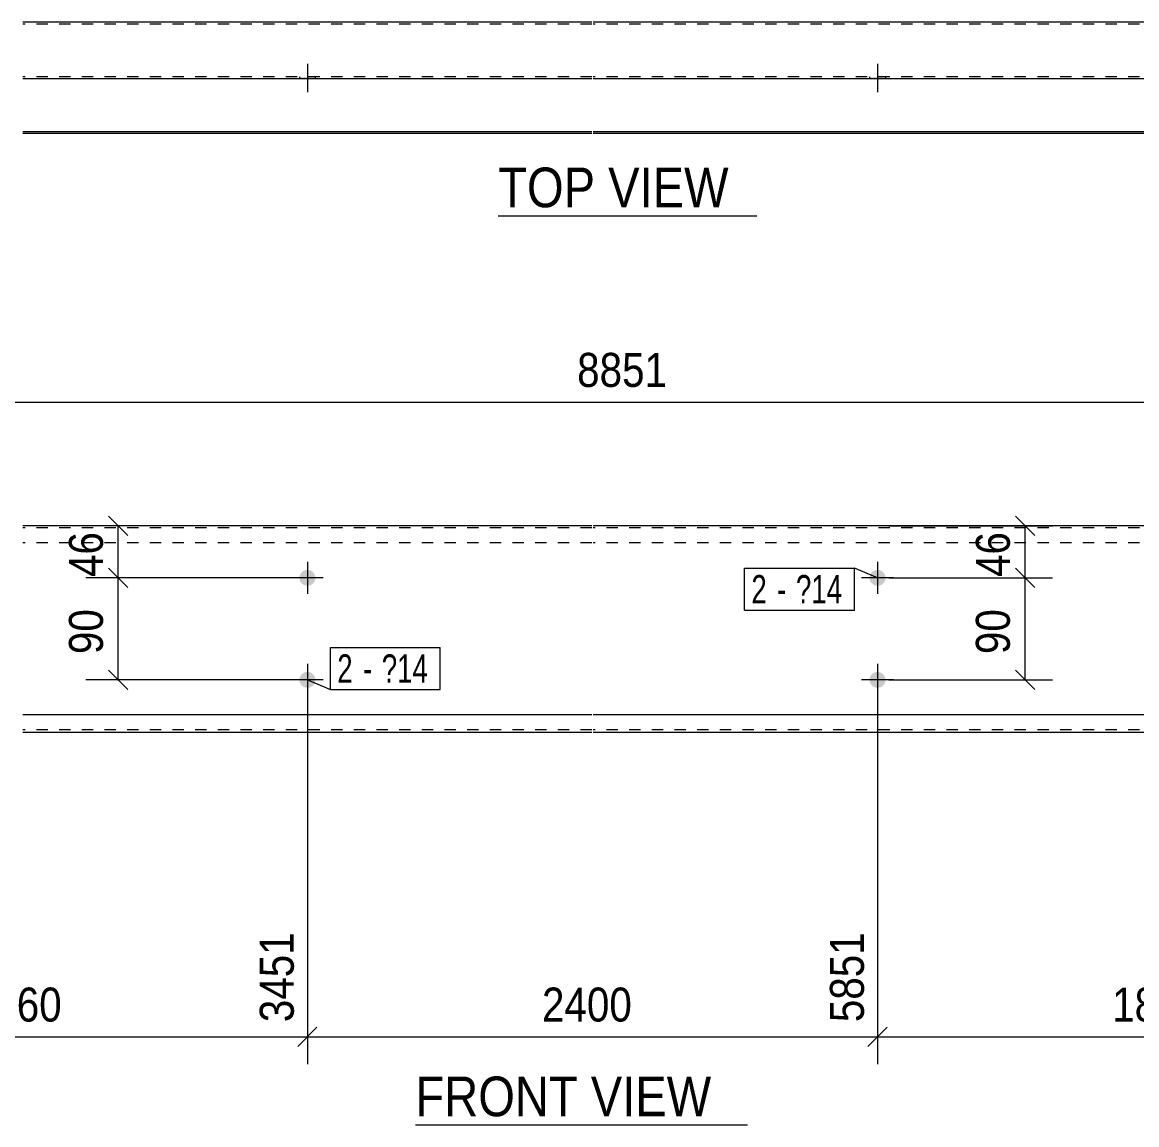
# Model space of a CAD drawing. Header units: millimetres. Extents: x 2 to 579, y 1 to 405.
# Drawn here: x 178 to 276.3, y 105.3 to 202.6 of the extents above; entities that cross this region are included whole.
import ezdxf

# ---------------------------------------------------------------- set-up
doc = ezdxf.new("R2010")
doc.units = ezdxf.units.MM
doc.linetypes.add('XKITLINE00', pattern=[0])
doc.linetypes.add('XKITLINE01', pattern=[4, 1, -1, 1, -1])
for name, color, linetype, lineweight in [('Bolt', 3, 'Continuous', 0), ('BoltMark', 7, 'Continuous', 0), ('Dimensions', 7, 'Continuous', 0), ('OtherObjectType', 7, 'Continuous', 0), ('Part', 2, 'Continuous', 0)]:
    doc.layers.add(name, color=color, linetype=linetype, lineweight=lineweight)
doc.styles.add('ARIAL', font='ARIAL.TTF')
doc.styles.add('ARIAL_NARROW', font='ARIALN.TTF')

# ---------------------------------------------------------------- blocks, each defined once
blk = doc.blocks.new('*A2')
at = {"layer": 'Bolt'}
for points in [[(203.831, 153.521), (203.829, 153.487), (203.824, 153.453), (203.818, 153.419), (203.811, 153.386), (203.802, 153.353), (203.791, 153.32), (203.779, 153.288), (203.765, 153.257), (203.749, 153.226), (203.732, 153.196), (203.714, 153.167), (203.694, 153.139), (203.673, 153.112), (203.651, 153.086), (203.627, 153.061), (203.602, 153.037), (203.576, 153.015), (203.549, 152.994), (203.521, 152.974), (203.492, 152.955), (203.462, 152.938), (203.431, 152.923), (203.4, 152.909), (203.368, 152.897), (203.335, 152.886), (203.302, 152.877), (203.268, 152.869), (203.235, 152.863), (203.2, 152.859), (203.166, 152.857), (203.132, 152.856), (203.098, 152.857), (203.063, 152.859), (203.029, 152.863), (202.995, 152.869), (202.962, 152.877), (202.929, 152.886), (202.896, 152.897), (202.864, 152.909), (202.833, 152.923), (202.802, 152.938), (202.772, 152.955), (202.743, 152.974), (202.715, 152.994), (202.688, 153.015), (202.662, 153.037), (202.637, 153.061), (202.613, 153.086), (202.591, 153.112), (202.57, 153.139), (202.55, 153.167), (202.531, 153.196), (202.515, 153.226), (202.499, 153.257), (202.485, 153.288), (202.473, 153.32), (202.462, 153.353), (202.453, 153.386), (202.445, 153.419), (202.439, 153.453), (202.435, 153.487), (202.433, 153.521), (202.432, 153.556), (202.433, 153.59), (202.435, 153.624), (202.439, 153.659), (202.445, 153.692), (202.453, 153.726), (202.462, 153.759), (202.473, 153.792), (202.485, 153.824), (202.499, 153.855), (202.515, 153.886), (202.531, 153.916), (202.55, 153.945), (202.57, 153.973), (202.591, 154), (202.613, 154.026), (202.637, 154.051), (202.662, 154.074), (202.688, 154.097), (202.715, 154.118), (202.743, 154.138), (202.772, 154.156), (202.802, 154.173), (202.833, 154.189), (202.864, 154.203), (202.896, 154.215), (202.929, 154.226), (202.962, 154.235), (202.995, 154.242), (203.029, 154.248), (203.063, 154.252), (203.098, 154.255), (203.132, 154.256), (203.166, 154.255), (203.2, 154.252), (203.235, 154.248), (203.268, 154.242), (203.302, 154.235), (203.335, 154.226), (203.368, 154.215), (203.4, 154.203), (203.431, 154.189), (203.462, 154.173), (203.492, 154.156), (203.521, 154.138), (203.549, 154.118), (203.576, 154.097), (203.602, 154.074), (203.627, 154.051), (203.651, 154.026), (203.673, 154), (203.694, 153.973), (203.714, 153.945), (203.732, 153.916), (203.749, 153.886), (203.765, 153.855), (203.779, 153.824), (203.791, 153.792), (203.802, 153.759), (203.811, 153.726), (203.818, 153.692), (203.824, 153.659), (203.829, 153.624), (203.831, 153.59), (203.832, 153.556)], [(203.831, 144.521), (203.829, 144.487), (203.824, 144.453), (203.818, 144.419), (203.811, 144.386), (203.802, 144.353), (203.791, 144.32), (203.779, 144.288), (203.765, 144.257), (203.749, 144.226), (203.732, 144.196), (203.714, 144.167), (203.694, 144.139), (203.673, 144.112), (203.651, 144.086), (203.627, 144.061), (203.602, 144.037), (203.576, 144.015), (203.549, 143.994), (203.521, 143.974), (203.492, 143.955), (203.462, 143.938), (203.431, 143.923), (203.4, 143.909), (203.368, 143.897), (203.335, 143.886), (203.302, 143.877), (203.268, 143.869), (203.235, 143.863), (203.2, 143.859), (203.166, 143.857), (203.132, 143.856), (203.098, 143.857), (203.063, 143.859), (203.029, 143.863), (202.995, 143.869), (202.962, 143.877), (202.929, 143.886), (202.896, 143.897), (202.864, 143.909), (202.833, 143.923), (202.802, 143.938), (202.772, 143.955), (202.743, 143.974), (202.715, 143.994), (202.688, 144.015), (202.662, 144.037), (202.637, 144.061), (202.613, 144.086), (202.591, 144.112), (202.57, 144.139), (202.55, 144.167), (202.531, 144.196), (202.515, 144.226), (202.499, 144.257), (202.485, 144.288), (202.473, 144.32), (202.462, 144.353), (202.453, 144.386), (202.445, 144.419), (202.439, 144.453), (202.435, 144.487), (202.433, 144.521), (202.432, 144.556), (202.433, 144.59), (202.435, 144.624), (202.439, 144.659), (202.445, 144.692), (202.453, 144.726), (202.462, 144.759), (202.473, 144.792), (202.485, 144.824), (202.499, 144.855), (202.515, 144.886), (202.531, 144.916), (202.55, 144.945), (202.57, 144.973), (202.591, 145), (202.613, 145.026), (202.637, 145.051), (202.662, 145.074), (202.688, 145.097), (202.715, 145.118), (202.743, 145.138), (202.772, 145.156), (202.802, 145.173), (202.833, 145.189), (202.864, 145.203), (202.896, 145.215), (202.929, 145.226), (202.962, 145.235), (202.995, 145.242), (203.029, 145.248), (203.063, 145.252), (203.098, 145.255), (203.132, 145.256), (203.166, 145.255), (203.2, 145.252), (203.235, 145.248), (203.268, 145.242), (203.302, 145.235), (203.335, 145.226), (203.368, 145.215), (203.4, 145.203), (203.431, 145.189), (203.462, 145.173), (203.492, 145.156), (203.521, 145.138), (203.549, 145.118), (203.576, 145.097), (203.602, 145.074), (203.627, 145.051), (203.651, 145.026), (203.673, 145), (203.694, 144.973), (203.714, 144.945), (203.732, 144.916), (203.749, 144.886), (203.765, 144.855), (203.779, 144.824), (203.791, 144.792), (203.802, 144.759), (203.811, 144.726), (203.818, 144.692), (203.824, 144.659), (203.829, 144.624), (203.831, 144.59), (203.832, 144.556)]]:
    blk.add_hatch(color=3, dxfattribs=at).paths.add_polyline_path(points, flags=17)
at = {"layer": 'Bolt', "color": 3, "linetype": 'XKITLINE00', "lineweight": 0}
for p, q in [((203.132, 154.956), (203.132, 152.156)), ((204.532, 153.556), (201.732, 153.556)), ((203.132, 145.956), (203.132, 143.156)), ((204.532, 144.556), (201.732, 144.556))]:
    blk.add_line(p, q, dxfattribs=at)
blk = doc.blocks.new('*A3')
at = {"layer": 'Bolt'}
for points in [[(254.125, 153.521), (254.122, 153.487), (254.118, 153.453), (254.112, 153.419), (254.105, 153.386), (254.096, 153.353), (254.085, 153.32), (254.073, 153.288), (254.059, 153.257), (254.043, 153.226), (254.026, 153.196), (254.008, 153.167), (253.988, 153.139), (253.967, 153.112), (253.944, 153.086), (253.921, 153.061), (253.896, 153.037), (253.87, 153.015), (253.843, 152.994), (253.815, 152.974), (253.786, 152.955), (253.756, 152.938), (253.725, 152.923), (253.694, 152.909), (253.662, 152.897), (253.629, 152.886), (253.596, 152.877), (253.562, 152.869), (253.529, 152.863), (253.494, 152.859), (253.46, 152.857), (253.426, 152.856), (253.391, 152.857), (253.357, 152.859), (253.323, 152.863), (253.289, 152.869), (253.256, 152.877), (253.223, 152.886), (253.19, 152.897), (253.158, 152.909), (253.127, 152.923), (253.096, 152.938), (253.066, 152.955), (253.037, 152.974), (253.009, 152.994), (252.982, 153.015), (252.956, 153.037), (252.931, 153.061), (252.907, 153.086), (252.885, 153.112), (252.864, 153.139), (252.844, 153.167), (252.825, 153.196), (252.808, 153.226), (252.793, 153.257), (252.779, 153.288), (252.767, 153.32), (252.756, 153.353), (252.747, 153.386), (252.739, 153.419), (252.733, 153.453), (252.729, 153.487), (252.727, 153.521), (252.726, 153.556), (252.727, 153.59), (252.729, 153.624), (252.733, 153.659), (252.739, 153.692), (252.747, 153.726), (252.756, 153.759), (252.767, 153.792), (252.779, 153.824), (252.793, 153.855), (252.808, 153.886), (252.825, 153.916), (252.844, 153.945), (252.864, 153.973), (252.885, 154), (252.907, 154.026), (252.931, 154.051), (252.956, 154.074), (252.982, 154.097), (253.009, 154.118), (253.037, 154.138), (253.066, 154.156), (253.096, 154.173), (253.127, 154.189), (253.158, 154.203), (253.19, 154.215), (253.223, 154.226), (253.256, 154.235), (253.289, 154.242), (253.323, 154.248), (253.357, 154.252), (253.391, 154.255), (253.426, 154.256), (253.46, 154.255), (253.494, 154.252), (253.529, 154.248), (253.562, 154.242), (253.596, 154.235), (253.629, 154.226), (253.662, 154.215), (253.694, 154.203), (253.725, 154.189), (253.756, 154.173), (253.786, 154.156), (253.815, 154.138), (253.843, 154.118), (253.87, 154.097), (253.896, 154.074), (253.921, 154.051), (253.944, 154.026), (253.967, 154), (253.988, 153.973), (254.008, 153.945), (254.026, 153.916), (254.043, 153.886), (254.059, 153.855), (254.073, 153.824), (254.085, 153.792), (254.096, 153.759), (254.105, 153.726), (254.112, 153.692), (254.118, 153.659), (254.122, 153.624), (254.125, 153.59), (254.126, 153.556)], [(254.125, 144.521), (254.122, 144.487), (254.118, 144.453), (254.112, 144.419), (254.105, 144.386), (254.096, 144.353), (254.085, 144.32), (254.073, 144.288), (254.059, 144.257), (254.043, 144.226), (254.026, 144.196), (254.008, 144.167), (253.988, 144.139), (253.967, 144.112), (253.944, 144.086), (253.921, 144.061), (253.896, 144.037), (253.87, 144.015), (253.843, 143.994), (253.815, 143.974), (253.786, 143.955), (253.756, 143.938), (253.725, 143.923), (253.694, 143.909), (253.662, 143.897), (253.629, 143.886), (253.596, 143.877), (253.562, 143.869), (253.529, 143.863), (253.494, 143.859), (253.46, 143.857), (253.426, 143.856), (253.391, 143.857), (253.357, 143.859), (253.323, 143.863), (253.289, 143.869), (253.256, 143.877), (253.223, 143.886), (253.19, 143.897), (253.158, 143.909), (253.127, 143.923), (253.096, 143.938), (253.066, 143.955), (253.037, 143.974), (253.009, 143.994), (252.982, 144.015), (252.956, 144.037), (252.931, 144.061), (252.907, 144.086), (252.885, 144.112), (252.864, 144.139), (252.844, 144.167), (252.825, 144.196), (252.808, 144.226), (252.793, 144.257), (252.779, 144.288), (252.767, 144.32), (252.756, 144.353), (252.747, 144.386), (252.739, 144.419), (252.733, 144.453), (252.729, 144.487), (252.727, 144.521), (252.726, 144.556), (252.727, 144.59), (252.729, 144.624), (252.733, 144.659), (252.739, 144.692), (252.747, 144.726), (252.756, 144.759), (252.767, 144.792), (252.779, 144.824), (252.793, 144.855), (252.808, 144.886), (252.825, 144.916), (252.844, 144.945), (252.864, 144.973), (252.885, 145), (252.907, 145.026), (252.931, 145.051), (252.956, 145.074), (252.982, 145.097), (253.009, 145.118), (253.037, 145.138), (253.066, 145.156), (253.096, 145.173), (253.127, 145.189), (253.158, 145.203), (253.19, 145.215), (253.223, 145.226), (253.256, 145.235), (253.289, 145.242), (253.323, 145.248), (253.357, 145.252), (253.391, 145.255), (253.426, 145.256), (253.46, 145.255), (253.494, 145.252), (253.529, 145.248), (253.562, 145.242), (253.596, 145.235), (253.629, 145.226), (253.662, 145.215), (253.694, 145.203), (253.725, 145.189), (253.756, 145.173), (253.786, 145.156), (253.815, 145.138), (253.843, 145.118), (253.87, 145.097), (253.896, 145.074), (253.921, 145.051), (253.944, 145.026), (253.967, 145), (253.988, 144.973), (254.008, 144.945), (254.026, 144.916), (254.043, 144.886), (254.059, 144.855), (254.073, 144.824), (254.085, 144.792), (254.096, 144.759), (254.105, 144.726), (254.112, 144.692), (254.118, 144.659), (254.122, 144.624), (254.125, 144.59), (254.126, 144.556)]]:
    blk.add_hatch(color=3, dxfattribs=at).paths.add_polyline_path(points, flags=17)
at = {"layer": 'Bolt', "color": 3, "linetype": 'XKITLINE00', "lineweight": 0}
for p, q in [((253.426, 154.956), (253.426, 152.156)), ((254.826, 153.556), (252.026, 153.556)), ((253.426, 145.956), (253.426, 143.156)), ((254.826, 144.556), (252.026, 144.556))]:
    blk.add_line(p, q, dxfattribs=at)
blk = doc.blocks.new('*A7')
at = {"layer": 'Part', "color": 2, "linetype": 'XKITLINE00', "lineweight": 0}
for p, q in [((228.229, 158.156), (178.035, 158.156)), ((278.523, 158.156), (228.329, 158.156)), ((228.229, 141.456), (178.035, 141.456)), ((278.523, 141.456), (228.329, 141.456)), ((178.035, 139.956), (228.229, 139.956)), ((228.329, 139.956), (278.523, 139.956))]:
    blk.add_line(p, q, dxfattribs=at)
at = {"layer": 'Part', "color": 7, "linetype": 'XKITLINE01', "lineweight": 0}
for p, q in [((228.229, 157.976), (178.035, 157.976)), ((278.523, 157.976), (228.329, 157.976)), ((228.229, 156.656), (178.035, 156.656)), ((278.523, 156.656), (228.329, 156.656)), ((228.229, 140.136), (178.035, 140.136)), ((278.523, 140.136), (228.329, 140.136))]:
    blk.add_line(p, q, dxfattribs=at)
blk = doc.blocks.new('*A9')
at = {"layer": 'Bolt'}
blk.add_hatch(color=3, dxfattribs=at).paths.add_polyline_path([(202.432, 197.576), (202.432, 197.756), (203.832, 197.756), (203.832, 197.576)], flags=17)
blk.add_hatch(color=3, dxfattribs=at).paths.add_polyline_path([(202.432, 197.576), (202.432, 197.756), (203.832, 197.756), (203.832, 197.576)], flags=17)
at = {"layer": 'Bolt', "color": 3, "linetype": 'XKITLINE00', "lineweight": 0}
for p, q in [((203.132, 198.916), (203.132, 196.416)), ((203.132, 198.916), (203.132, 196.416)), ((202.432, 197.756), (202.432, 197.576)), ((202.432, 197.756), (202.432, 197.576)), ((203.832, 197.756), (203.832, 197.576)), ((203.832, 197.756), (203.832, 197.576))]:
    blk.add_line(p, q, dxfattribs=at)
blk = doc.blocks.new('*A10')
at = {"layer": 'Bolt'}
blk.add_hatch(color=3, dxfattribs=at).paths.add_polyline_path([(252.726, 197.576), (252.726, 197.756), (254.126, 197.756), (254.126, 197.576)], flags=17)
blk.add_hatch(color=3, dxfattribs=at).paths.add_polyline_path([(252.726, 197.576), (252.726, 197.756), (254.126, 197.756), (254.126, 197.576)], flags=17)
at = {"layer": 'Bolt', "color": 3, "linetype": 'XKITLINE00', "lineweight": 0}
for p, q in [((253.426, 198.916), (253.426, 196.416)), ((253.426, 198.916), (253.426, 196.416)), ((252.726, 197.756), (252.726, 197.576)), ((252.726, 197.756), (252.726, 197.576)), ((254.126, 197.756), (254.126, 197.576)), ((254.126, 197.756), (254.126, 197.576))]:
    blk.add_line(p, q, dxfattribs=at)
blk = doc.blocks.new('*A14')
at = {"layer": 'Part', "color": 2, "linetype": 'XKITLINE00', "lineweight": 0}
for p, q in [((228.229, 202.576), (178.035, 202.576)), ((278.523, 202.576), (228.329, 202.576)), ((228.229, 197.576), (178.035, 197.576)), ((278.523, 197.576), (228.329, 197.576)), ((178.035, 192.936), (228.229, 192.936)), ((228.229, 192.756), (178.035, 192.756)), ((228.329, 192.936), (278.523, 192.936)), ((278.523, 192.756), (228.329, 192.756))]:
    blk.add_line(p, q, dxfattribs=at)
at = {"layer": 'Part', "color": 7, "linetype": 'XKITLINE01', "lineweight": 0}
for p, q in [((228.229, 202.396), (178.035, 202.396)), ((278.523, 202.396), (228.329, 202.396)), ((228.229, 197.756), (178.035, 197.756)), ((278.523, 197.756), (228.329, 197.756))]:
    blk.add_line(p, q, dxfattribs=at)
blk = doc.blocks.new('*A25')
at = {"layer": 'Dimensions', "color": 7, "linetype": 'XKITLINE00', "lineweight": 0}
for p, q in [((265.601, 154.404), (267.299, 152.707)), ((254.426, 153.556), (268.85, 153.556)), ((266.45, 144.556), (266.45, 153.556)), ((254.426, 144.556), (268.85, 144.556)), ((265.601, 145.404), (267.299, 143.707))]:
    blk.add_line(p, q, dxfattribs=at)
at = {"layer": 'Dimensions', "color": 3}
for p in [(266.45, 153.556), (266.45, 144.556)]:
    blk.add_point(p, dxfattribs=at)
at = {"layer": 'Dimensions', "color": 3, "style": 'ARIAL', "width": 0.85}
blk.add_text('90', height=3, rotation=90.00021, dxfattribs=at).set_placement((265.1, 146.831))
blk = doc.blocks.new('*A26')
at = {"layer": 'Dimensions', "color": 7, "linetype": 'XKITLINE00', "lineweight": 0}
for p, q in [((265.601, 159.004), (267.299, 157.307)), ((254.426, 158.156), (268.85, 158.156)), ((266.45, 153.556), (266.45, 158.156)), ((265.601, 154.404), (267.299, 152.707)), ((254.426, 153.556), (268.85, 153.556))]:
    blk.add_line(p, q, dxfattribs=at)
at = {"layer": 'Dimensions', "color": 3}
for p in [(266.45, 158.156), (266.45, 153.556)]:
    blk.add_point(p, dxfattribs=at)
at = {"layer": 'Dimensions', "color": 3, "style": 'ARIAL', "width": 0.85}
blk.add_text('46', height=3, rotation=90.00021, dxfattribs=at).set_placement((265.1, 153.631))
blk = doc.blocks.new('*A27')
at = {"layer": 'Dimensions', "color": 7, "linetype": 'XKITLINE00', "lineweight": 0}
for p, q in [((185.601, 154.404), (187.299, 152.707)), ((202.132, 153.556), (183.6, 153.556)), ((186.45, 144.556), (186.45, 153.556)), ((202.132, 144.556), (183.6, 144.556)), ((185.601, 145.404), (187.299, 143.707))]:
    blk.add_line(p, q, dxfattribs=at)
at = {"layer": 'Dimensions', "color": 3}
for p in [(186.45, 153.556), (186.45, 144.556)]:
    blk.add_point(p, dxfattribs=at)
at = {"layer": 'Dimensions', "color": 3, "style": 'ARIAL', "width": 0.85}
blk.add_text('90', height=3, rotation=90.00021, dxfattribs=at).set_placement((185.1, 146.831))
blk = doc.blocks.new('*A28')
at = {"layer": 'Dimensions', "color": 7, "linetype": 'XKITLINE00', "lineweight": 0}
for p, q in [((185.601, 159.004), (187.299, 157.307)), ((202.132, 158.156), (183.6, 158.156)), ((186.45, 153.556), (186.45, 158.156)), ((185.601, 154.404), (187.299, 152.707)), ((202.132, 153.556), (183.6, 153.556))]:
    blk.add_line(p, q, dxfattribs=at)
at = {"layer": 'Dimensions', "color": 3}
for p in [(186.45, 158.156), (186.45, 153.556)]:
    blk.add_point(p, dxfattribs=at)
at = {"layer": 'Dimensions', "color": 3, "style": 'ARIAL', "width": 0.85}
blk.add_text('46', height=3, rotation=90.00021, dxfattribs=at).set_placement((185.1, 153.631))
blk = doc.blocks.new('*A31')
at = {"layer": 'Dimensions', "color": 7, "linetype": 'XKITLINE00', "lineweight": 0}
blk.add_line((46.45, 169.056), (416.308, 169.056), dxfattribs=at)
at = {"layer": 'Dimensions', "color": 3, "style": 'ARIAL', "width": 0.85}
blk.add_text('8851', height=3, dxfattribs=at).set_placement((226.929, 170.406))
blk = doc.blocks.new('*A36')
at = {"layer": 'Dimensions', "color": 7, "linetype": 'XKITLINE00', "lineweight": 0}
for p, q in [((152.838, 143.556), (152.838, 110.656)), ((203.132, 143.556), (203.132, 110.656)), ((153.686, 113.904), (151.989, 112.207)), ((152.838, 113.056), (203.132, 113.056)), ((203.98, 113.904), (202.283, 112.207))]:
    blk.add_line(p, q, dxfattribs=at)
at = {"layer": 'Dimensions', "color": 3}
for p in [(152.838, 113.056), (203.132, 113.056)]:
    blk.add_point(p, dxfattribs=at)
at = {"layer": 'Dimensions', "color": 3, "style": 'ARIAL', "width": 0.85}
blk.add_text('3451', height=3, rotation=90.00021, dxfattribs=at).set_placement((201.932, 114.356))
blk.add_text('2360', height=3, dxfattribs=at).set_placement((173.535, 114.406))
blk = doc.blocks.new('*A37')
at = {"layer": 'Dimensions', "color": 7, "linetype": 'XKITLINE00', "lineweight": 0}
for p, q in [((203.132, 143.556), (203.132, 110.656)), ((253.426, 143.556), (253.426, 110.656)), ((203.98, 113.904), (202.283, 112.207)), ((203.132, 113.056), (253.426, 113.056)), ((254.274, 113.904), (252.577, 112.207))]:
    blk.add_line(p, q, dxfattribs=at)
at = {"layer": 'Dimensions', "color": 3}
for p in [(203.132, 113.056), (253.426, 113.056)]:
    blk.add_point(p, dxfattribs=at)
at = {"layer": 'Dimensions', "color": 3, "style": 'ARIAL', "width": 0.85}
blk.add_text('5851', height=3, rotation=90.00021, dxfattribs=at).set_placement((252.226, 114.356))
blk.add_text('2400', height=3, dxfattribs=at).set_placement((223.829, 114.406))
blk = doc.blocks.new('*A38')
at = {"layer": 'Dimensions', "color": 7, "linetype": 'XKITLINE00', "lineweight": 0}
for p, q in [((253.426, 143.556), (253.426, 110.656)), ((303.72, 143.556), (303.72, 110.656)), ((254.274, 113.904), (252.577, 112.207)), ((253.426, 113.056), (303.72, 113.056)), ((304.568, 113.904), (302.871, 112.207))]:
    blk.add_line(p, q, dxfattribs=at)
at = {"layer": 'Dimensions', "color": 3}
for p in [(253.426, 113.056), (303.72, 113.056)]:
    blk.add_point(p, dxfattribs=at)
at = {"layer": 'Dimensions', "color": 3, "style": 'ARIAL', "width": 0.85}
blk.add_text('7691', height=3, rotation=90.00021, dxfattribs=at).set_placement((302.52, 114.356))
blk.add_text('1840', height=3, dxfattribs=at).set_placement((274.123, 114.406))
blk = doc.blocks.new('*A45')
at = {"layer": 'BoltMark', "color": 7, "linetype": 'XKITLINE00', "lineweight": 0}
for p, q in [((241.701, 154.406), (251.39, 154.406)), ((241.701, 150.706), (241.701, 154.406)), ((251.39, 150.706), (251.39, 154.406)), ((253.426, 153.556), (251.39, 154.406)), ((241.701, 150.706), (251.39, 150.706))]:
    blk.add_line(p, q, dxfattribs=at)
at = {"layer": 'BoltMark', "color": 3, "style": 'ARIAL_NARROW', "width": 0.85}
for s, p in [('2', (242.301, 151.306)), ('?14', (246.231, 151.306)), ('-', (244.571, 151.306))]:
    blk.add_text(s, height=2.5, dxfattribs=at).set_placement(p)
blk = doc.blocks.new('*A46')
at = {"layer": 'BoltMark', "color": 7, "linetype": 'XKITLINE00', "lineweight": 0}
for p, q in [((205.168, 147.406), (214.856, 147.406)), ((205.168, 143.706), (205.168, 147.406)), ((214.856, 143.706), (214.856, 147.406)), ((203.132, 144.556), (205.168, 143.706)), ((205.168, 143.706), (214.856, 143.706))]:
    blk.add_line(p, q, dxfattribs=at)
at = {"layer": 'BoltMark', "color": 3, "style": 'ARIAL_NARROW', "width": 0.85}
for s, p in [('2', (205.768, 144.306)), ('?14', (209.697, 144.306)), ('-', (208.038, 144.306))]:
    blk.add_text(s, height=2.5, dxfattribs=at).set_placement(p)
blk = doc.blocks.new('*A49')
at = {"layer": 'OtherObjectType', "color": 7, "linetype": 'XKITLINE00', "lineweight": 0}
blk.add_line((212.667, 105.306), (241.966, 105.306), dxfattribs=at)
at = {"layer": 'OtherObjectType', "color": 7, "style": 'ARIAL', "width": 0.85}
blk.add_text('FRONT VIEW', height=3.5, dxfattribs=at).set_placement((212.667, 106.056))
blk = doc.blocks.new('*A51')
at = {"layer": 'OtherObjectType', "color": 7, "linetype": 'XKITLINE00', "lineweight": 0}
blk.add_line((219.968, 185.506), (242.79, 185.506), dxfattribs=at)
at = {"layer": 'OtherObjectType', "color": 7, "style": 'ARIAL', "width": 0.85}
blk.add_text('TOP VIEW', height=3.5, dxfattribs=at).set_placement((219.968, 186.256))

msp = doc.modelspace()

# ---------------------------------------------------------------- block references
at = {"lineweight": 0}
for name in ['*A9', '*A10', '*A51', '*A31', '*A28', '*A26', '*A27', '*A2', '*A45', '*A3', '*A25', '*A46', '*A36', '*A37', '*A38', '*A49']:
    msp.add_blockref(name, (0, 0), dxfattribs=at)
at = {"layer": 'Part', "lineweight": 0}
for name in ['*A14', '*A7']:
    msp.add_blockref(name, (0, 0), dxfattribs=at)

doc.saveas('drawing.dxf')
